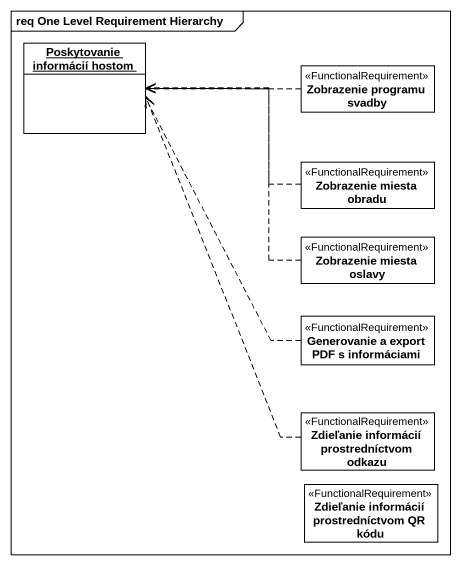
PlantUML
@startuml
mainframe req One Level Requirement Hierarchy
hide circle
hide empty members
object "Poskytovanie informácií hostom" as Poskytovanie_informácií
class "Zobrazenie programu svadby" as Zobrazenie_programu_svadby <<FunctionalRequirement>>
class "Zobrazenie miesta obradu" as Zobrazenie_miesta_obradu <<FunctionalRequirement>>
class "Zobrazenie miesta oslavy" as Zobrazenie_miesta_oslavy <<FunctionalRequirement>>
class "Generovanie a export PDF s informáciami" as Generovanie_a_export_PDF_s <<FunctionalRequirement>>
class "Zdieľanie informácií prostredníctvom odkazu" as Zdieľanie_informácií <<FunctionalRequirement>>
class "Zdieľanie informácií prostredníctvom QR kódu" as Zdieľanie_informácií_2 <<FunctionalRequirement>>
Zobrazenie_programu_svadby .left.> Poskytovanie_informácií
Zobrazenie_miesta_obradu .left.> Poskytovanie_informácií
Zobrazenie_miesta_oslavy .up.> Poskytovanie_informácií
Generovanie_a_export_PDF_s .up.> Poskytovanie_informácií
Zdieľanie_informácií .up.> Poskytovanie_informácií
@enduml
